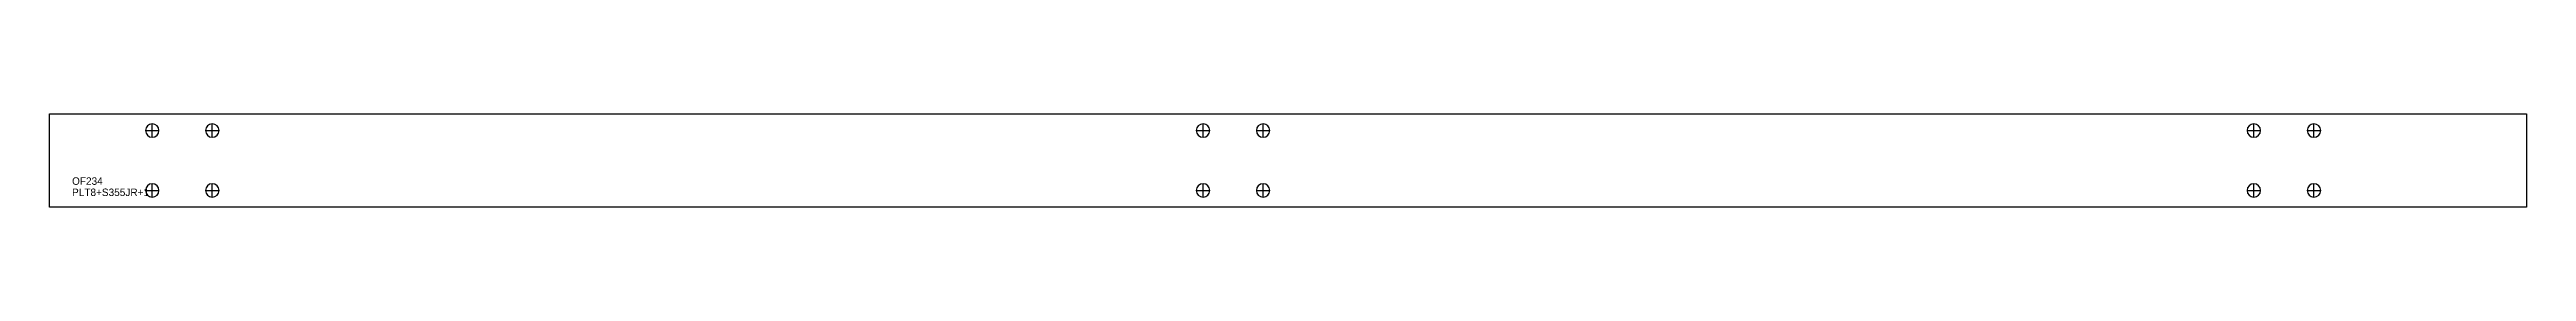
# Model space of a CAD drawing. Extents: x 0 to 3300, y 0 to 125.
import ezdxf

# ---------------------------------------------------------------- set-up
doc = ezdxf.new("R2010")
doc.units = 0
for name, color, linetype in [('18', 7, 'CONTINUOUS'), ('CUT', 7, 'CONTINUOUS'), ('SCRIBE', 3, 'CONTINUOUS'), ('TEXT', 7, 'CONTINUOUS')]:
    doc.layers.add(name, color=color, linetype=linetype)

msp = doc.modelspace()

# ---------------------------------------------------------------- linework, layer by layer
at = {"layer": '18', "color": 7, "linetype": 'CONTINUOUS'}
for p, q in [((127.83, 102.5), (145.83, 102.5)), ((136.83, 93.5), (136.83, 111.5)), ((207.83, 102.5), (225.83, 102.5)), ((216.83, 93.5), (216.83, 111.5)), ((1527.83, 102.5), (1545.83, 102.5)), ((1536.83, 93.5), (1536.83, 111.5)), ((1607.83, 102.5), (1625.83, 102.5)), ((1616.83, 93.5), (1616.83, 111.5)), ((2927.83, 102.5), (2945.83, 102.5)), ((2936.83, 93.5), (2936.83, 111.5)), ((3007.83, 102.5), (3025.83, 102.5)), ((3016.83, 93.5), (3016.83, 111.5)), ((127.83, 22.5), (145.83, 22.5)), ((136.83, 13.5), (136.83, 31.5)), ((207.83, 22.5), (225.83, 22.5)), ((216.83, 13.5), (216.83, 31.5)), ((1527.83, 22.5), (1545.83, 22.5)), ((1536.83, 13.5), (1536.83, 31.5)), ((1607.83, 22.5), (1625.83, 22.5)), ((1616.83, 13.5), (1616.83, 31.5)), ((2927.83, 22.5), (2945.83, 22.5)), ((2936.83, 13.5), (2936.83, 31.5)), ((3007.83, 22.5), (3025.83, 22.5)), ((3016.83, 13.5), (3016.83, 31.5))]:
    msp.add_line(p, q, dxfattribs=at)
for points in [[(136.83, 111.5, 1), (136.83, 93.5, 1)], [(216.83, 111.5, 1), (216.83, 93.5, 1)], [(1536.83, 111.5, 1), (1536.83, 93.5, 1)], [(1616.83, 111.5, 1), (1616.83, 93.5, 1)], [(2936.83, 111.5, 1), (2936.83, 93.5, 1)], [(3016.83, 111.5, 1), (3016.83, 93.5, 1)], [(136.83, 31.5, 1), (136.83, 13.5, 1)], [(216.83, 31.5, 1), (216.83, 13.5, 1)], [(1536.83, 31.5, 1), (1536.83, 13.5, 1)], [(1616.83, 31.5, 1), (1616.83, 13.5, 1)], [(2936.83, 31.5, 1), (2936.83, 13.5, 1)], [(3016.83, 31.5, 1), (3016.83, 13.5, 1)]]:
    msp.add_lwpolyline(points, format="xyb", close=True, dxfattribs=at)
at = {"layer": 'CUT', "color": 7, "linetype": 'CONTINUOUS'}
msp.add_lwpolyline([(0, 0), (0, 125), (3300, 125), (3300, 0)], close=True, dxfattribs=at)

# ---------------------------------------------------------------- texts
at = {"layer": 'SCRIBE', "color": 3}
msp.add_text('OF234', height=10, dxfattribs=at).set_placement((30, 30))
at = {"layer": 'TEXT', "color": 7}
msp.add_text('PLT8+S355JR+1', height=10, dxfattribs=at).set_placement((30, 15))

doc.saveas('drawing.dxf')
